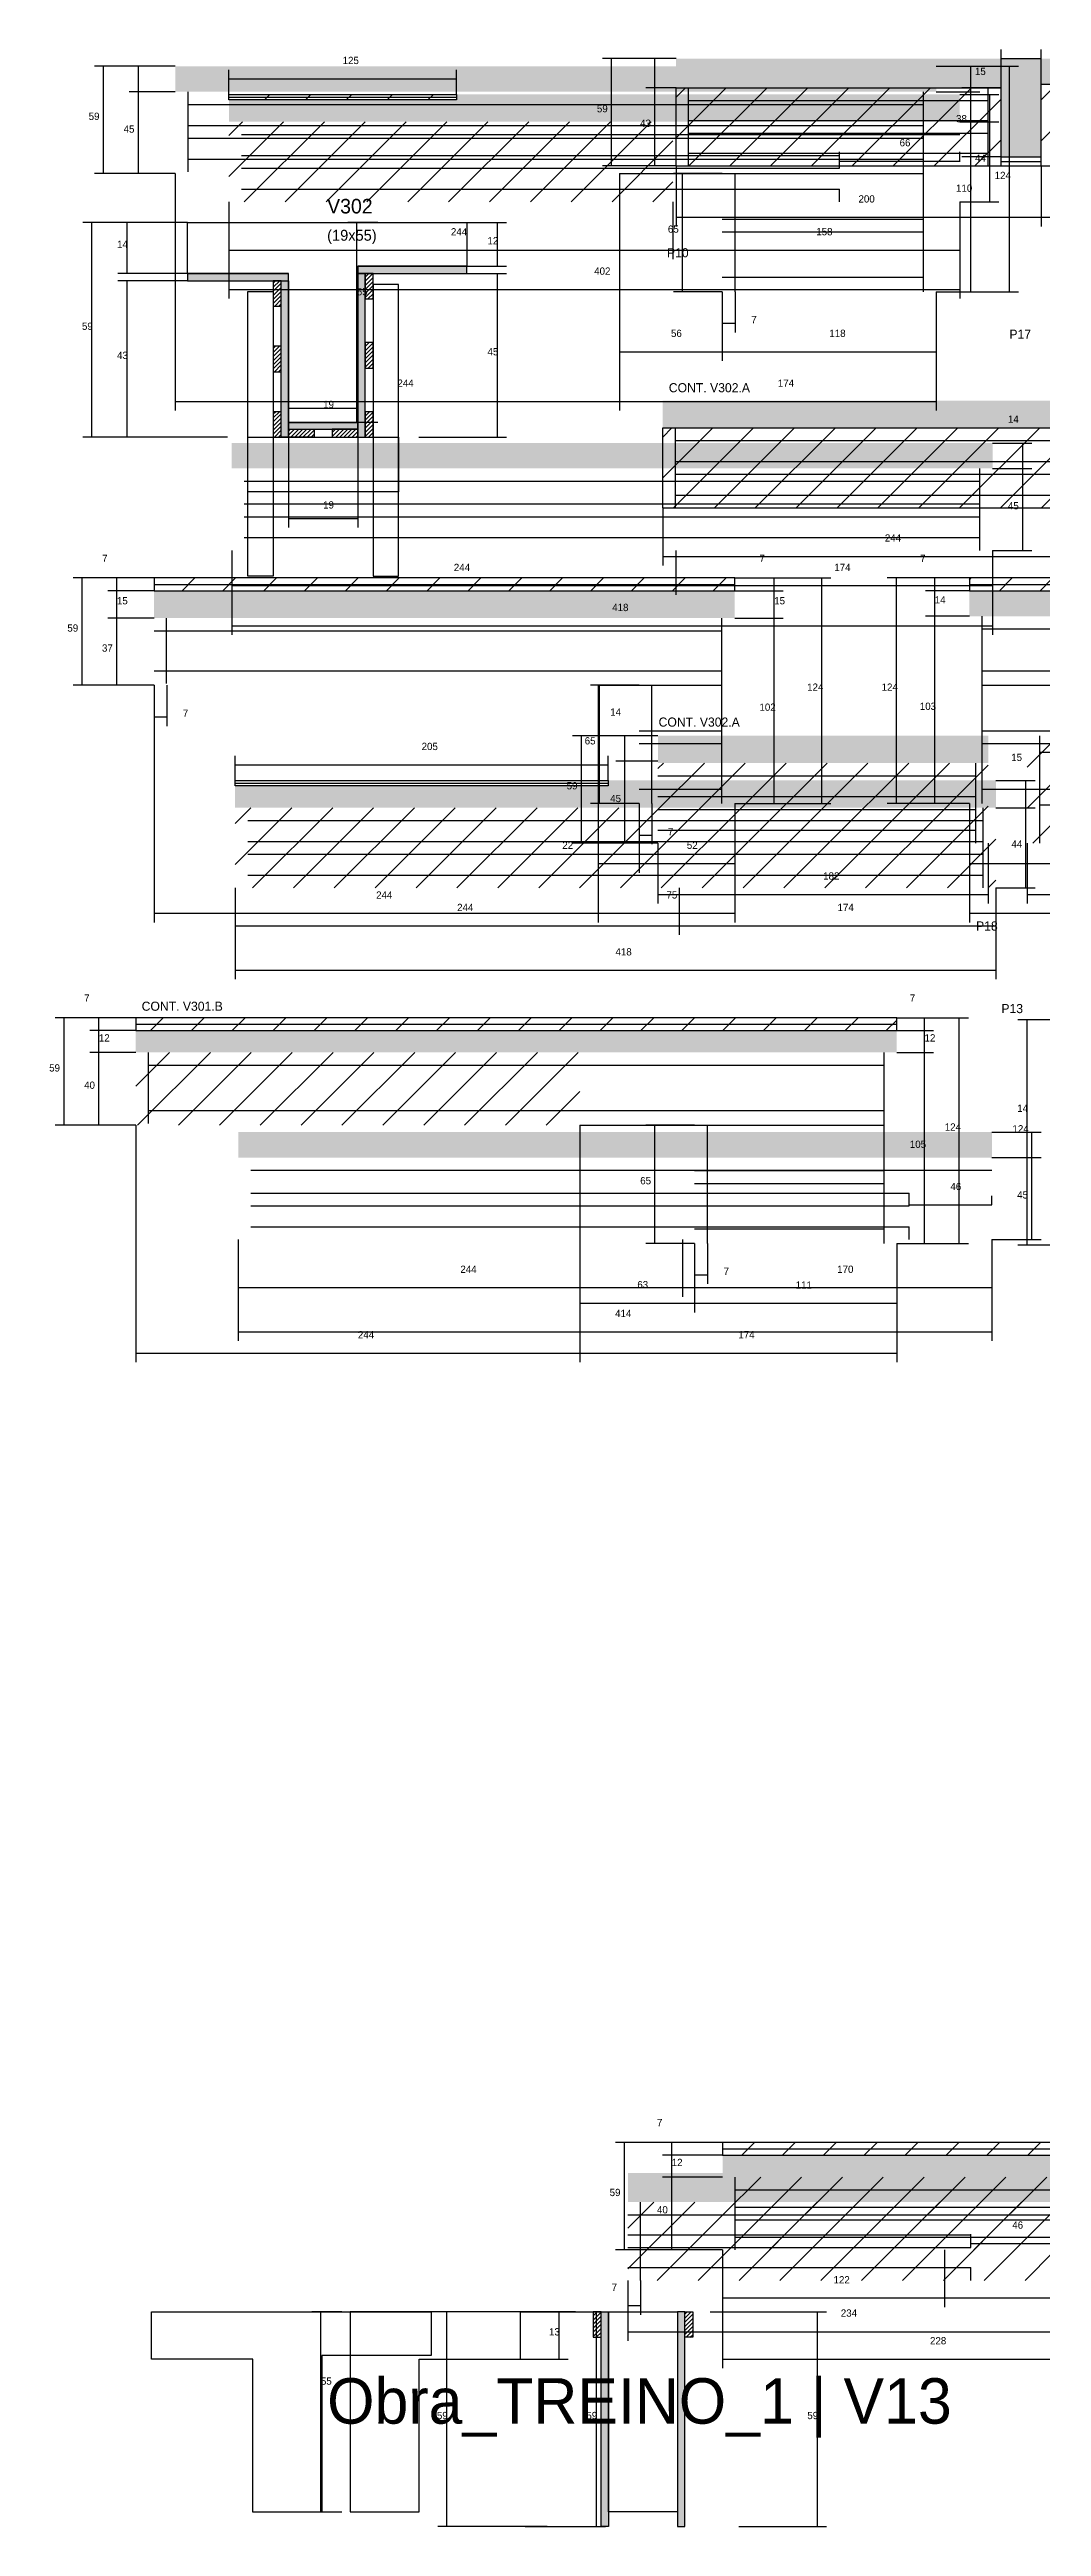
# Model space of a CAD drawing. Header units: metres. Extents: x -65046 to 21926, y -45195 to 1016.
# Drawn here: x 3048 to 3592, y -1266 to 95 of the extents above; entities that cross this region are included whole.
import ezdxf

# ---------------------------------------------------------------- set-up
doc = ezdxf.new("R2010")
doc.units = ezdxf.units.M
for name, color, linetype in [('CONCRETO', 251, 'Continuous'), ('COTA', 241, 'Continuous'), ('Hachura', 253, 'Continuous'), ('LABEL_ID', 3, 'Continuous'), ('Madeira', 126, 'Continuous'), ('NOMENCLATURA', 7, 'Continuous'), ('Painéis', 200, 'Continuous'), ('REAPROVEITAMENTO', 251, 'Continuous'), ('SARR_2.2x7', 40, 'Continuous'), ('SARR_3.5x7', 81, 'Continuous'), ('SARR_EDITAR', 141, 'Continuous'), ('Texto Seção', 7, 'Continuous')]:
    doc.layers.add(name, color=color, linetype=linetype)

msp = doc.modelspace()

# ---------------------------------------------------------------- hatches: boundary and pattern name
at = {"layer": 'COTA'}
h = msp.add_hatch(dxfattribs=at)
h.set_pattern_fill('AR-CONC', scale=0.03)
h.paths.add_polyline_path([(3534.6, 85.9), (3116.6, 85.9), (3116.6, 85.9), (3116.6, 71.9), (3116.6, 71.9), (3534.6, 71.9), (3534.6, 71.9), (3534.6, 85.9)])
h = msp.add_hatch(dxfattribs=at)
h.set_pattern_fill('AR-CONC', scale=0.03)
h.paths.add_polyline_path([(3592.2, 36.1), (3592.2, 76.1), (3592.2, 76.1), (3861.7, 76.1), (3861.7, 76.1), (3861.7, 90.1), (3861.7, 90.1), (3391.7, 90.1), (3391.7, 90.1), (3391.7, 74.1), (3391.7, 74.1), (3570.2, 74.1), (3570.2, 74.1), (3570.2, 36.1), (3570.2, 36.1), (3592.2, 36.1)])
h = msp.add_hatch(dxfattribs=at)
h.set_pattern_fill('AR-CONC', scale=0.03)
h.paths.add_polyline_path([(3547.5, 55.4), (3547.5, 70.4), (3547.5, 70.4), (3271, 70.4), (3271, 70.4), (3271, 67.4), (3271, 67.4), (3146, 67.4), (3146, 67.4), (3146, 55.4), (3146, 55.4), (3547.5, 55.4)])
h = msp.add_hatch(dxfattribs=at)
h.set_pattern_fill('AR-CONC', scale=0.03)
h.paths.add_polyline_path([(4360.4, -112.9), (4360.4, -97.9), (4360.4, -97.9), (3384.4, -97.9), (3384.4, -97.9), (3384.4, -112.9), (3384.4, -112.9), (4360.4, -112.9)])
h = msp.add_hatch(dxfattribs=at)
h.set_pattern_fill('AR-CONC', scale=0.03)
h.paths.add_polyline_path([(3565.6, -121.2), (3147.6, -121.2), (3147.6, -121.2), (3147.6, -135.2), (3147.6, -135.2), (3565.6, -135.2), (3565.6, -135.2), (3565.6, -121.2)])
h = msp.add_hatch(dxfattribs=at)
h.set_pattern_fill('AR-CONC', scale=0.03)
h.paths.add_polyline_path([(3423.9, -217.4), (3423.9, -202.4), (3423.9, -202.4), (3104.9, -202.4), (3104.9, -202.4), (3104.9, -217.4), (3104.9, -217.4), (3423.9, -217.4)])
h = msp.add_hatch(dxfattribs=at)
h.set_pattern_fill('AR-CONC', scale=0.03)
h.paths.add_polyline_path([(3552.8, -202.4), (3970.8, -202.4), (3970.8, -202.4), (3970.8, -216.4), (3970.8, -216.4), (3552.8, -216.4), (3552.8, -216.4), (3552.8, -202.4)])
h = msp.add_hatch(dxfattribs=at)
h.set_pattern_fill('AR-CONC', scale=0.03)
h.paths.add_polyline_path([(3381.7, -282.1), (3381.7, -297.1), (3381.7, -297.1), (3563.2, -297.1), (3563.2, -297.1), (3563.2, -282.1), (3563.2, -282.1), (3381.7, -282.1)])
h = msp.add_hatch(dxfattribs=at)
h.set_pattern_fill('AR-CONC', scale=0.03)
h.paths.add_polyline_path([(3567.4, -321.7), (3567.4, -306.7), (3567.4, -306.7), (3354.4, -306.7), (3354.4, -306.7), (3354.4, -309.7), (3354.4, -309.7), (3149.4, -309.7), (3149.4, -309.7), (3149.4, -321.7), (3149.4, -321.7), (3567.4, -321.7)])
h = msp.add_hatch(dxfattribs=at)
h.set_pattern_fill('AR-CONC', scale=0.03)
h.paths.add_polyline_path([(3512.9, -444.2), (3094.9, -444.2), (3094.9, -444.2), (3094.9, -456.2), (3094.9, -456.2), (3512.9, -456.2), (3512.9, -456.2), (3512.9, -444.2)])
h = msp.add_hatch(dxfattribs=at)
h.set_pattern_fill('AR-CONC', scale=0.03)
h.paths.add_polyline_path([(3565.2, -514), (3565.2, -500), (3565.2, -500), (3151.2, -500), (3151.2, -500), (3151.2, -514), (3151.2, -514), (3565.2, -514)])
h = msp.add_hatch(dxfattribs=at)
h.set_pattern_fill('AR-CONC', scale=0.03)
h.paths.add_polyline_path([(3599.2, -1088.2), (3599.2, -1072.2), (3599.2, -1072.2), (3365.2, -1072.2), (3365.2, -1072.2), (3365.2, -1088.2), (3365.2, -1088.2), (3599.2, -1088.2)])
h = msp.add_hatch(dxfattribs=at)
h.set_pattern_fill('AR-CONC', scale=0.03)
h.paths.add_polyline_path([(3645.2, -1062.4), (3417.2, -1062.4), (3417.2, -1062.4), (3417.2, -1074.4), (3417.2, -1074.4), (3645.2, -1074.4), (3645.2, -1074.4), (3645.2, -1062.4)])
at = {"layer": 'Hachura'}
h = msp.add_hatch(color=8, dxfattribs=at)
h.dxf.hatch_style = 1
h.paths.add_polyline_path([(3276.8, -28), (3276.8, -24), (3276.8, -24), (3216.8, -24), (3216.8, -24), (3216.8, -28), (3216.8, -28), (3276.8, -28)])
h = msp.add_hatch(color=8, dxfattribs=at)
h.dxf.hatch_style = 1
h.paths.add_polyline_path([(3178.8, -32), (3178.8, -28), (3178.8, -28), (3123.2, -28), (3123.2, -28), (3123.2, -32), (3123.2, -32), (3178.8, -32)])
h = msp.add_hatch(dxfattribs=at)
h.set_pattern_fill('ANSI31', scale=0.5)
h.paths.add_polyline_path([(3170.4, -46), (3174.8, -46), (3174.8, -46), (3174.8, -32), (3174.8, -32), (3170.4, -32), (3170.4, -32), (3170.4, -46)])
h = msp.add_hatch(color=8, dxfattribs=at)
h.dxf.hatch_style = 1
h.paths.add_polyline_path([(3174.8, -32), (3178.8, -32), (3178.8, -32), (3178.8, -118), (3178.8, -118), (3174.8, -118), (3174.8, -118), (3174.8, -32)])
h = msp.add_hatch(color=8, dxfattribs=at)
h.dxf.hatch_style = 1
h.paths.add_polyline_path([(3220.8, -28), (3216.8, -28), (3216.8, -28), (3216.8, -118), (3216.8, -118), (3220.8, -118), (3220.8, -118), (3220.8, -28)])
h = msp.add_hatch(dxfattribs=at)
h.set_pattern_fill('ANSI31', scale=0.5)
h.paths.add_polyline_path([(3220.8, -42), (3225.2, -42), (3225.2, -42), (3225.2, -28), (3225.2, -28), (3220.8, -28), (3220.8, -28), (3220.8, -42)])
h = msp.add_hatch(dxfattribs=at)
h.set_pattern_fill('ANSI31', scale=0.5)
h.paths.add_polyline_path([(3170.4, -82), (3174.8, -82), (3174.8, -82), (3174.8, -68), (3174.8, -68), (3170.4, -68), (3170.4, -68), (3170.4, -82)])
h = msp.add_hatch(dxfattribs=at)
h.set_pattern_fill('ANSI31', scale=0.5)
h.paths.add_polyline_path([(3220.8, -80), (3225.2, -80), (3225.2, -80), (3225.2, -66), (3225.2, -66), (3220.8, -66), (3220.8, -66), (3220.8, -80)])
h = msp.add_hatch(dxfattribs=at)
h.set_pattern_fill('ANSI31', scale=0.5)
h.paths.add_polyline_path([(3170.4, -118), (3174.8, -118), (3174.8, -118), (3174.8, -104), (3174.8, -104), (3170.4, -104), (3170.4, -104), (3170.4, -118)])
h = msp.add_hatch(dxfattribs=at)
h.set_pattern_fill('ANSI31', scale=0.5)
h.paths.add_polyline_path([(3220.8, -118), (3225.2, -118), (3225.2, -118), (3225.2, -104), (3225.2, -104), (3220.8, -104), (3220.8, -104), (3220.8, -118)])
h = msp.add_hatch(color=8, dxfattribs=at)
h.dxf.hatch_style = 1
h.paths.add_polyline_path([(3216.8, -113.6), (3216.8, -110), (3216.8, -110), (3178.8, -110), (3178.8, -110), (3178.8, -113.6), (3178.8, -113.6), (3216.8, -113.6)])
h = msp.add_hatch(dxfattribs=at)
h.set_pattern_fill('ANSI31', scale=0.5)
h.paths.add_polyline_path([(3178.8, -118), (3178.8, -113.6), (3178.8, -113.6), (3192.8, -113.6), (3192.8, -113.6), (3192.8, -118), (3192.8, -118), (3178.8, -118)])
h = msp.add_hatch(dxfattribs=at)
h.set_pattern_fill('ANSI31', scale=0.5)
h.paths.add_polyline_path([(3216.8, -118), (3216.8, -113.6), (3216.8, -113.6), (3202.8, -113.6), (3202.8, -113.6), (3202.8, -118), (3202.8, -118), (3216.8, -118)])
h = msp.add_hatch(dxfattribs=at)
h.set_pattern_fill('ANSI31', scale=0.5)
h.paths.add_polyline_path([(3346.1, -1162.5), (3350.5, -1162.5), (3350.5, -1162.5), (3350.5, -1148.5), (3350.5, -1148.5), (3346.1, -1148.5), (3346.1, -1148.5), (3346.1, -1162.5)])
h = msp.add_hatch(color=8, dxfattribs=at)
h.dxf.hatch_style = 1
h.paths.add_polyline_path([(3354.5, -1148.5), (3350.5, -1148.5), (3350.5, -1148.5), (3350.5, -1266.5), (3350.5, -1266.5), (3354.5, -1266.5), (3354.5, -1266.5), (3354.5, -1148.5)])
h = msp.add_hatch(color=8, dxfattribs=at)
h.dxf.hatch_style = 1
h.paths.add_polyline_path([(3396.5, -1148.5), (3392.5, -1148.5), (3392.5, -1148.5), (3392.5, -1266.5), (3392.5, -1266.5), (3396.5, -1266.5), (3396.5, -1266.5), (3396.5, -1148.5)])
h = msp.add_hatch(dxfattribs=at)
h.set_pattern_fill('ANSI31', scale=0.5)
h.paths.add_polyline_path([(3400.9, -1162.5), (3396.5, -1162.5), (3396.5, -1162.5), (3396.5, -1148.5), (3396.5, -1148.5), (3400.9, -1148.5), (3400.9, -1148.5), (3400.9, -1162.5)])
at = {"layer": 'REAPROVEITAMENTO'}
h = msp.add_hatch(dxfattribs=at)
h.set_pattern_fill('ANSI31', scale=5)
h.paths.add_polyline_path([(3271, 67.4), (3271, 70.4), (3271, 70.4), (3146, 70.4), (3146, 70.4), (3146, 67.4), (3146, 67.4), (3271, 67.4)])
h = msp.add_hatch(dxfattribs=at)
h.set_pattern_fill('ANSI31', scale=5)
h.paths.add_polyline_path([(3570.2, 31.1), (3570.2, 74.1), (3570.2, 74.1), (3391.7, 74.1), (3391.7, 74.1), (3391.7, 31.1), (3391.7, 31.1), (3570.2, 31.1)])
h = msp.add_hatch(dxfattribs=at)
h.set_pattern_fill('ANSI31', scale=5)
h.paths.add_polyline_path([(3861.7, 31.1), (3861.7, 76.1), (3861.7, 76.1), (3592.2, 76.1), (3592.2, 76.1), (3592.2, 31.1), (3592.2, 31.1), (3861.7, 31.1)])
h = msp.add_hatch(dxfattribs=at)
h.set_pattern_fill('ANSI31', scale=5)
h.paths.add_polyline_path([(3146, 55.4), (3146, 11.4), (3146, 11.4), (3390, 11.4), (3390, 11.4), (3390, 55.4), (3390, 55.4), (3146, 55.4)])
h = msp.add_hatch(dxfattribs=at)
h.set_pattern_fill('ANSI31', scale=5)
h.paths.add_polyline_path([(3384.4, -112.9), (3384.4, -156.9), (3384.4, -156.9), (4360.4, -156.9), (4360.4, -156.9), (4360.4, -112.9), (4360.4, -112.9), (3384.4, -112.9)])
h = msp.add_hatch(dxfattribs=at)
h.set_pattern_fill('ANSI31', scale=5)
h.paths.add_polyline_path([(3104.9, -195.4), (3104.9, -202.4), (3104.9, -202.4), (3348.9, -202.4), (3348.9, -202.4), (3348.9, -195.4), (3348.9, -195.4), (3104.9, -195.4)])
h = msp.add_hatch(dxfattribs=at)
h.set_pattern_fill('ANSI31', scale=5)
h.paths.add_polyline_path([(3262.4, -195.4), (3262.4, -202.4), (3262.4, -202.4), (3423.9, -202.4), (3423.9, -202.4), (3423.9, -195.4), (3423.9, -195.4), (3262.4, -195.4)])
h = msp.add_hatch(dxfattribs=at)
h.set_pattern_fill('ANSI31', scale=5)
h.paths.add_polyline_path([(3552.8, -195.4), (3552.8, -202.4), (3552.8, -202.4), (3809.3, -202.4), (3809.3, -202.4), (3809.3, -195.4), (3809.3, -195.4), (3552.8, -195.4)])
h = msp.add_hatch(dxfattribs=at)
h.set_pattern_fill('ANSI31', scale=5)
h.paths.add_polyline_path([(3637.5, -282.1), (3637.5, -326.1), (3637.5, -326.1), (3615.5, -326.1), (3615.5, -326.1), (3615.5, -282.1), (3615.5, -282.1), (3584.5, -282.1), (3584.5, -282.1), (3584.5, -341.1), (3584.5, -341.1), (3701, -341.1), (3701, -341.1), (3701, -282.1), (3701, -282.1), (3637.5, -282.1)])
h = msp.add_hatch(dxfattribs=at)
h.set_pattern_fill('ANSI31', scale=5)
h.paths.add_polyline_path([(3563.2, -341.1), (3563.2, -297.1), (3563.2, -297.1), (3381.7, -297.1), (3381.7, -297.1), (3381.7, -341.1), (3381.7, -341.1), (3563.2, -341.1)])
h = msp.add_hatch(dxfattribs=at)
h.set_pattern_fill('ANSI31', scale=5)
h.paths.add_polyline_path([(3149.4, -321.7), (3149.4, -365.7), (3149.4, -365.7), (3567.4, -365.7), (3567.4, -365.7), (3567.4, -321.7), (3567.4, -321.7), (3149.4, -321.7)])
h = msp.add_hatch(dxfattribs=at)
h.set_pattern_fill('ANSI31', scale=5)
h.paths.add_polyline_path([(3094.9, -437.2), (3094.9, -444.2), (3094.9, -444.2), (3351.4, -444.2), (3351.4, -444.2), (3351.4, -437.2), (3351.4, -437.2), (3094.9, -437.2)])
h = msp.add_hatch(dxfattribs=at)
h.set_pattern_fill('ANSI31', scale=5)
h.paths.add_polyline_path([(3351.4, -437.2), (3351.4, -444.2), (3351.4, -444.2), (3512.9, -444.2), (3512.9, -444.2), (3512.9, -437.2), (3512.9, -437.2), (3351.4, -437.2)])
h = msp.add_hatch(dxfattribs=at)
h.set_pattern_fill('ANSI31', scale=5)
h.paths.add_polyline_path([(3094.9, -456.2), (3094.9, -496.2), (3094.9, -496.2), (3338.9, -496.2), (3338.9, -496.2), (3338.9, -456.2), (3338.9, -456.2), (3094.9, -456.2)])
h = msp.add_hatch(dxfattribs=at)
h.set_pattern_fill('ANSI31', scale=5)
h.paths.add_polyline_path([(3645.2, -1055.4), (3417.2, -1055.4), (3417.2, -1055.4), (3417.2, -1062.4), (3417.2, -1062.4), (3645.2, -1062.4), (3645.2, -1062.4), (3645.2, -1055.4)])
h = msp.add_hatch(dxfattribs=at)
h.set_pattern_fill('ANSI31', scale=5)
h.paths.add_polyline_path([(3643.2, -1114.4), (3643.2, -1074.4), (3643.2, -1074.4), (3417.2, -1074.4), (3417.2, -1074.4), (3417.2, -1114.4), (3417.2, -1114.4), (3643.2, -1114.4)])
h = msp.add_hatch(dxfattribs=at)
h.set_pattern_fill('ANSI31', scale=5)
h.paths.add_polyline_path([(3365.2, -1131.2), (3599.2, -1131.2), (3599.2, -1131.2), (3599.2, -1088.2), (3599.2, -1088.2), (3365.2, -1088.2), (3365.2, -1088.2), (3365.2, -1131.2)])

# ---------------------------------------------------------------- linework, layer by layer
at = {"layer": 'CONCRETO'}
for points in [[(3123.2, -28), (3123.2, 0), (3276.8, 0), (3276.8, -24), (3216.8, -24), (3216.8, -110), (3178.8, -110), (3178.8, -28)], [(3103.5, -1174.6), (3103.5, -1148.6), (3257.1, -1148.6), (3257.1, -1172.6), (3197.1, -1172.6), (3197.1, -1258.6), (3159.1, -1258.6), (3159.1, -1174.6)], [(3306.2, -1174.5), (3306.2, -1148.5), (3250.6, -1148.5), (3250.6, -1148.5), (3212.6, -1148.5), (3212.6, -1258.5), (3250.6, -1258.5), (3250.6, -1174.5)], [(3354.5, -1148.5), (3354.5, -1148.5), (3392.5, -1148.5), (3392.5, -1176.5), (3392.5, -1176.5), (3392.5, -1258.5), (3354.5, -1258.5), (3354.5, -1148.5)]]:
    msp.add_lwpolyline(points, close=True, dxfattribs=at)
at = {"layer": 'COTA'}
for p, q in [((3146, 70.4), (3146, 84)), ((3271, 70.4), (3271, 84)), ((3391.7, 90.1), (3351.3, 90.1)), ((3356.3, 31.1), (3356.3, 90.1)), ((3391.7, 90.1), (3375.1, 90.1)), ((3380.1, 74.1), (3380.1, 90.1)), ((3570.2, 74.1), (3570.2, 95.1)), ((3570.2, 90.1), (3592.2, 90.1)), ((3592.2, 76.1), (3592.2, 95.1)), ((3146, 79), (3271, 79)), ((3391.7, 74.1), (3375.1, 74.1)), ((3391.7, 74.1), (3375.1, 74.1)), ((3380.1, 31.1), (3380.1, 74.1)), ((3547.5, 70.4), (3569, 70.4)), ((3570.2, 74.1), (3548.7, 74.1)), ((3553.7, 36.1), (3553.7, 74.1)), ((3564, 55.4), (3564, 70.4)), ((3547.5, 55.4), (3569, 55.4)), ((3547.5, 55.4), (3569, 55.4)), ((3564, 11.4), (3564, 55.4)), ((3391.7, 31.1), (3351.3, 31.1)), ((3391.7, 31.1), (3375.1, 31.1)), ((3391.7, 31.1), (3391.7, -2.1)), ((3570.2, 36.1), (3548.7, 36.1)), ((3592.2, 31.1), (3592.2, -2.1)), ((3592.2, 31.1), (3592.2, -2.1)), ((3123.2, 0), (3065.8, 0)), ((3070.8, -118), (3070.8, 0)), ((3123.2, 0), (3085.1, 0)), ((3090.1, -28), (3090.1, 0)), ((3146, 11.4), (3146, -20.1)), ((3146, 11.4), (3146, -41.8)), ((3227.8, 0), (3211.3, 0)), ((3216.3, -110), (3216.3, 0)), ((3276.8, 0), (3298.6, 0)), ((3293.6, -24), (3293.6, 0)), ((3390, 11.4), (3390, -20.1)), ((3390, 11.4), (3390, -20.1)), ((3391.7, 2.9), (3592.2, 2.9)), ((3547.5, 11.4), (3547.5, -20.1)), ((3547.5, 11.4), (3547.5, -41.8)), ((3547.5, 11.4), (3569, 11.4)), ((3592.2, 2.9), (3751.7, 2.9)), ((3146, -15.1), (3390, -15.1)), ((3276.8, -24), (3298.6, -24)), ((3390, -15.1), (3547.5, -15.1)), ((3123.2, -28), (3085.1, -28)), ((3123.2, -32), (3085.1, -32)), ((3090.1, -118), (3090.1, -32)), ((3146, -36.8), (3547.5, -36.8)), ((3276.8, -28), (3298.6, -28)), ((3293.6, -118), (3293.6, -28)), ((3417.1, -38.1), (3417.1, -60.4)), ((3424.1, -38.1), (3424.1, -60.4)), ((3417.1, -55.4), (3424.1, -55.4)), ((3178.8, -118), (3178.8, -97)), ((3178.8, -102), (3216.8, -102)), ((3216.8, -118), (3216.8, -97)), ((3145.2, -118), (3065.8, -118)), ((3145.2, -118), (3085.1, -118)), ((3178.8, -118), (3178.8, -167.7)), ((3227.8, -110), (3211.3, -110)), ((3216.8, -118), (3216.8, -167.7)), ((3250.4, -118), (3298.6, -118)), ((3565.6, -121.2), (3587.1, -121.2)), ((3582.1, -135.2), (3582.1, -121.2)), ((3565.6, -135.2), (3587.1, -135.2)), ((3565.6, -135.2), (3587.1, -135.2)), ((3582.1, -180.2), (3582.1, -135.2)), ((3178.8, -162.7), (3216.8, -162.7)), ((3384.4, -156.9), (3384.4, -188.5)), ((3147.6, -180.2), (3147.6, -204.6)), ((3147.6, -180.2), (3147.6, -226.7)), ((3384.4, -183.5), (3628.4, -183.5)), ((3391.6, -180.2), (3391.6, -204.6)), ((3391.6, -180.2), (3391.6, -204.6)), ((3565.6, -180.2), (3565.6, -204.6)), ((3565.6, -180.2), (3565.6, -226.7)), ((3565.6, -180.2), (3587.1, -180.2)), ((3147.6, -199.6), (3391.6, -199.6)), ((3391.6, -199.6), (3565.6, -199.6)), ((3147.6, -221.7), (3565.6, -221.7)), ((3104.9, -254.4), (3104.9, -276.8)), ((3111.9, -254.4), (3111.9, -276.8)), ((3104.9, -271.8), (3111.9, -271.8)), ((3381.7, -282.1), (3334.8, -282.1)), ((3339.8, -341.1), (3339.8, -282.1)), ((3381.7, -282.1), (3358.6, -282.1)), ((3363.6, -296.1), (3363.6, -282.1)), ((3149.4, -306.7), (3149.4, -293.1)), ((3149.4, -298.1), (3354.4, -298.1)), ((3354.4, -306.7), (3354.4, -293.1)), ((3381.7, -296.1), (3358.6, -296.1)), ((3381.7, -296.1), (3358.6, -296.1)), ((3363.6, -341.1), (3363.6, -296.1)), ((3567.4, -306.7), (3588.9, -306.7)), ((3583.9, -321.7), (3583.9, -306.7)), ((3371.4, -319.4), (3371.4, -341.8)), ((3378.4, -319.4), (3378.4, -341.8)), ((3567.4, -321.7), (3588.9, -321.7)), ((3567.4, -321.7), (3588.9, -321.7)), ((3583.9, -365.7), (3583.9, -321.7)), ((3371.4, -336.8), (3378.4, -336.8)), ((3381.7, -341.1), (3334.8, -341.1)), ((3381.7, -341.1), (3358.6, -341.1)), ((3381.7, -341.1), (3381.7, -374.4)), ((3563.2, -341.1), (3563.2, -374.4)), ((3584.5, -341.1), (3584.5, -374.4)), ((3149.4, -365.7), (3149.4, -391.6)), ((3149.4, -365.7), (3149.4, -416)), ((3393.4, -365.7), (3393.4, -391.6)), ((3393.4, -365.7), (3393.4, -391.6)), ((3567.4, -365.7), (3567.4, -391.6)), ((3567.4, -365.7), (3567.4, -416)), ((3567.4, -365.7), (3588.9, -365.7)), ((3381.7, -369.4), (3563.2, -369.4)), ((3584.5, -369.4), (3637.5, -369.4)), ((3149.4, -386.6), (3393.4, -386.6)), ((3393.4, -386.6), (3567.4, -386.6)), ((3149.4, -411), (3567.4, -411)), ((3565.2, -500), (3592.2, -500)), ((3587.2, -514), (3587.2, -500)), ((3565.2, -514), (3592.2, -514)), ((3565.2, -514), (3592.2, -514)), ((3587.2, -559), (3587.2, -514)), ((3519.7, -540), (3519.7, -535)), ((3519.7, -540), (3565.2, -540)), ((3565.2, -540), (3565.2, -535)), ((3151.2, -559), (3151.2, -590.5)), ((3151.2, -559), (3151.2, -614.8)), ((3395.2, -559), (3395.2, -590.5)), ((3395.2, -559), (3395.2, -590.5)), ((3401.9, -561.2), (3401.9, -583.5)), ((3408.9, -561.2), (3408.9, -583.5)), ((3565.2, -559), (3565.2, -590.5)), ((3565.2, -559), (3565.2, -614.8)), ((3565.2, -559), (3592.2, -559)), ((3401.9, -578.5), (3408.9, -578.5)), ((3151.2, -585.5), (3395.2, -585.5)), ((3395.2, -585.5), (3565.2, -585.5)), ((3151.2, -609.8), (3565.2, -609.8)), ((3417.2, -1055.4), (3358.4, -1055.4)), ((3363.4, -1114.4), (3363.4, -1055.4)), ((3417.2, -1055.4), (3384.3, -1055.4)), ((3389.3, -1062.4), (3389.3, -1055.4)), ((3417.2, -1062.4), (3384.3, -1062.4)), ((3417.2, -1062.4), (3384.3, -1062.4)), ((3417.2, -1074.4), (3384.3, -1074.4)), ((3417.2, -1074.4), (3384.3, -1074.4)), ((3389.3, -1074.4), (3389.3, -1062.4)), ((3389.3, -1114.4), (3389.3, -1074.4)), ((3417.2, -1114.4), (3358.4, -1114.4)), ((3417.2, -1114.4), (3384.3, -1114.4)), ((3417.2, -1114.4), (3417.2, -1145.9)), ((3417.2, -1114.4), (3417.2, -1179.5)), ((3539.2, -1114.4), (3539.2, -1145.9)), ((3539.2, -1114.4), (3539.2, -1145.9)), ((3553.7, -1111.8), (3553.7, -1105.9)), ((3553.7, -1110.9), (3599.2, -1110.9)), ((3365.1, -1131.2), (3365.1, -1150.1)), ((3365.2, -1131.2), (3365.2, -1164.5)), ((3372.1, -1131.2), (3372.1, -1150.1)), ((3417.2, -1140.9), (3539.2, -1140.9)), ((3539.2, -1140.9), (3645.2, -1140.9)), ((3208.1, -1148.6), (3191.6, -1148.6)), ((3196.6, -1258.6), (3196.6, -1148.6)), ((3336.5, -1148.5), (3260.8, -1148.5)), ((3265.8, -1266.5), (3265.8, -1148.5)), ((3306.2, -1148.5), (3332.4, -1148.5)), ((3306.2, -1148.5), (3352.9, -1148.5)), ((3327.4, -1174.5), (3327.4, -1148.5)), ((3347.9, -1266.5), (3347.9, -1148.5)), ((3365.1, -1145.1), (3372.1, -1145.1)), ((3410.5, -1148.5), (3474.3, -1148.5)), ((3469.3, -1266.5), (3469.3, -1148.5)), ((3365.2, -1159.5), (3599.2, -1159.5)), ((3306.2, -1174.5), (3332.4, -1174.5)), ((3417.2, -1174.5), (3645.2, -1174.5)), ((3208.1, -1258.6), (3191.6, -1258.6)), ((3320.9, -1266.5), (3260.8, -1266.5)), ((3308.8, -1266.5), (3352.9, -1266.5)), ((3426.1, -1266.5), (3474.3, -1266.5))]:
    msp.add_line(p, q, dxfattribs=at)
at = {"layer": 'Madeira'}
for points in [[(3170.4, -46), (3174.8, -46), (3174.8, -32), (3170.4, -32)], [(3220.8, -42), (3225.2, -42), (3225.2, -28), (3220.8, -28)], [(3170.4, -82), (3174.8, -82), (3174.8, -68), (3170.4, -68)], [(3220.8, -80), (3225.2, -80), (3225.2, -66), (3220.8, -66)], [(3170.4, -118), (3174.8, -118), (3174.8, -104), (3170.4, -104)], [(3220.8, -118), (3225.2, -118), (3225.2, -104), (3220.8, -104)], [(3178.8, -118), (3178.8, -113.6), (3192.8, -113.6), (3192.8, -118)], [(3216.8, -118), (3216.8, -113.6), (3202.8, -113.6), (3202.8, -118)], [(3346.1, -1162.5), (3350.5, -1162.5), (3350.5, -1148.5), (3346.1, -1148.5)], [(3400.9, -1162.5), (3396.5, -1162.5), (3396.5, -1148.5), (3400.9, -1148.5)]]:
    msp.add_lwpolyline(points, close=True, dxfattribs=at)
at = {"layer": 'Painéis'}
for p, q in [((3116.6, 85.9), (3072.2, 85.9)), ((3077.2, 26.9), (3077.2, 85.9)), ((3116.6, 85.9), (3091.3, 85.9)), ((3096.3, 71.9), (3096.3, 85.9)), ((3534.6, 85.9), (3558.6, 85.9)), ((3534.6, 85.9), (3579.8, 85.9)), ((3553.6, 71.9), (3553.6, 85.9)), ((3574.8, -38.1), (3574.8, 85.9)), ((3116.6, 71.9), (3091.3, 71.9)), ((3116.6, 71.9), (3091.3, 71.9)), ((3096.3, 26.9), (3096.3, 71.9)), ((3391.7, 74.1), (3570.2, 74.1)), ((3391.7, 31.1), (3391.7, 74.1)), ((3534.6, 71.9), (3558.6, 71.9)), ((3534.6, 71.9), (3558.6, 71.9)), ((3553.6, -38.1), (3553.6, 71.9)), ((3570.2, 36.1), (3570.2, 74.1)), ((3592.2, 76.1), (3751.7, 76.1)), ((3592.2, 31.1), (3592.2, 76.1)), ((3391.7, 31.1), (3592.2, 31.1)), ((3481.5, 33.4), (3481.5, 38.8)), ((3481.5, 33.8), (3547.5, 33.8)), ((3547.5, 33.4), (3547.5, 38.8)), ((3570.2, 36.1), (3592.2, 36.1)), ((3592.2, 31.1), (3592.2, 36.1)), ((3592.2, 31.1), (3751.7, 31.1)), ((3116.6, 26.9), (3072.2, 26.9)), ((3116.6, 26.9), (3091.3, 26.9)), ((3116.6, 26.9), (3116.6, -103.4)), ((3360.6, 26.9), (3360.6, -103.4)), ((3360.6, 26.9), (3360.6, -103.4)), ((3417.1, 26.9), (3390.3, 26.9)), ((3395.3, -38.1), (3395.3, 26.9)), ((3216.8, -24), (3276.8, -24)), ((3123.2, -28), (3178.8, -28)), ((3360.6, -38.1), (3360.6, -76)), ((3417.1, -38.1), (3390.3, -38.1)), ((3417.1, -38.1), (3417.1, -76)), ((3417.1, -38.1), (3417.1, -76)), ((3534.6, -38.1), (3534.6, -103.4)), ((3534.6, -38.1), (3534.6, -76)), ((3534.6, -38.1), (3558.6, -38.1)), ((3534.6, -38.1), (3579.8, -38.1)), ((3360.6, -71), (3417.1, -71)), ((3417.1, -71), (3534.6, -71)), ((3116.6, -98.4), (3360.6, -98.4)), ((3360.6, -98.4), (3534.6, -98.4)), ((3178.8, -110), (3216.8, -110)), ((3384.4, -112.9), (4360.4, -112.9)), ((3384.4, -156.9), (3384.4, -112.9)), ((3384.4, -156.9), (4360.4, -156.9)), ((3104.9, -195.4), (3060.4, -195.4)), ((3065.4, -254.4), (3065.4, -195.4)), ((3104.9, -195.4), (3079.5, -195.4)), ((3104.9, -202.4), (3079.5, -202.4)), ((3104.9, -202.4), (3079.5, -202.4)), ((3084.5, -202.4), (3084.5, -195.4)), ((3084.5, -217.4), (3084.5, -202.4)), ((3423.9, -195.4), (3476.7, -195.4)), ((3423.9, -195.4), (3450.6, -195.4)), ((3423.9, -202.4), (3450.6, -202.4)), ((3423.9, -202.4), (3450.6, -202.4)), ((3445.6, -202.4), (3445.6, -195.4)), ((3445.6, -217.4), (3445.6, -202.4)), ((3471.7, -319.4), (3471.7, -195.4)), ((3552.8, -195.4), (3507.7, -195.4)), ((3512.7, -319.4), (3512.7, -195.4)), ((3552.8, -195.4), (3528.8, -195.4)), ((3552.8, -202.4), (3528.8, -202.4)), ((3552.8, -202.4), (3528.8, -202.4)), ((3533.8, -202.4), (3533.8, -195.4)), ((3533.8, -216.4), (3533.8, -202.4)), ((3104.9, -217.4), (3079.5, -217.4)), ((3104.9, -217.4), (3079.5, -217.4)), ((3084.5, -254.4), (3084.5, -217.4)), ((3423.9, -217.4), (3450.6, -217.4)), ((3423.9, -217.4), (3450.6, -217.4)), ((3445.6, -319.4), (3445.6, -217.4)), ((3552.8, -216.4), (3528.8, -216.4)), ((3552.8, -216.4), (3528.8, -216.4)), ((3533.8, -319.4), (3533.8, -216.4)), ((3104.9, -254.4), (3060.4, -254.4)), ((3104.9, -254.4), (3079.5, -254.4)), ((3104.9, -254.4), (3104.9, -384.7)), ((3371.4, -254.4), (3344.6, -254.4)), ((3348.9, -254.4), (3348.9, -384.7)), ((3348.9, -254.4), (3348.9, -384.7)), ((3349.6, -319.4), (3349.6, -254.4)), ((3371.4, -319.4), (3344.6, -319.4)), ((3348.9, -319.4), (3348.9, -357.4)), ((3371.4, -319.4), (3371.4, -357.4)), ((3371.4, -319.4), (3371.4, -357.4)), ((3423.9, -319.4), (3423.9, -384.7)), ((3423.9, -319.4), (3423.9, -357.4)), ((3423.9, -319.4), (3450.6, -319.4)), ((3423.9, -319.4), (3476.7, -319.4)), ((3552.8, -319.4), (3507.7, -319.4)), ((3552.8, -319.4), (3528.8, -319.4)), ((3552.8, -319.4), (3552.8, -384.7)), ((3552.8, -319.4), (3552.8, -357.4)), ((3348.9, -352.4), (3371.4, -352.4)), ((3371.4, -352.4), (3423.9, -352.4)), ((3552.8, -352.4), (3670.3, -352.4)), ((3104.9, -379.7), (3348.9, -379.7)), ((3348.9, -379.7), (3423.9, -379.7)), ((3552.8, -379.7), (3726.8, -379.7)), ((3094.9, -437.2), (3050.5, -437.2)), ((3055.5, -496.2), (3055.5, -437.2)), ((3094.9, -437.2), (3069.6, -437.2)), ((3094.9, -444.2), (3069.6, -444.2)), ((3094.9, -444.2), (3069.6, -444.2)), ((3074.6, -444.2), (3074.6, -437.2)), ((3074.6, -456.2), (3074.6, -444.2)), ((3512.9, -437.2), (3552.3, -437.2)), ((3512.9, -437.2), (3533.2, -437.2)), ((3512.9, -444.2), (3533.2, -444.2)), ((3512.9, -444.2), (3533.2, -444.2)), ((3528.2, -444.2), (3528.2, -437.2)), ((3528.2, -456.2), (3528.2, -444.2)), ((3547.3, -561.2), (3547.3, -437.2)), ((3624.7, -438.2), (3579.5, -438.2)), ((3584.5, -562.2), (3584.5, -438.2)), ((3094.9, -456.2), (3069.6, -456.2)), ((3094.9, -456.2), (3069.6, -456.2)), ((3074.6, -496.2), (3074.6, -456.2)), ((3512.9, -456.2), (3533.2, -456.2)), ((3512.9, -456.2), (3533.2, -456.2)), ((3528.2, -561.2), (3528.2, -456.2)), ((3094.9, -496.2), (3050.5, -496.2)), ((3094.9, -496.2), (3069.6, -496.2)), ((3094.9, -496.2), (3094.9, -626.5)), ((3338.9, -496.2), (3338.9, -626.5)), ((3338.9, -496.2), (3338.9, -626.5)), ((3401.9, -496.2), (3375.1, -496.2)), ((3380.1, -561.2), (3380.1, -496.2)), ((3338.9, -561.2), (3338.9, -599.1)), ((3401.9, -561.2), (3375.1, -561.2)), ((3401.9, -561.2), (3401.9, -599.1)), ((3401.9, -561.2), (3401.9, -599.1)), ((3512.9, -561.2), (3512.9, -626.5)), ((3512.9, -561.2), (3512.9, -599.1)), ((3512.9, -561.2), (3533.2, -561.2)), ((3512.9, -561.2), (3552.3, -561.2)), ((3624.7, -562.2), (3579.5, -562.2)), ((3338.9, -594.1), (3401.9, -594.1)), ((3401.9, -594.1), (3512.9, -594.1)), ((3094.9, -621.5), (3338.9, -621.5)), ((3338.9, -621.5), (3512.9, -621.5))]:
    msp.add_line(p, q, dxfattribs=at)
for points in [[(3146, 70.4), (3271, 70.4), (3271, 67.4), (3146, 67.4)], [(3276.8, -28), (3276.8, -24), (3216.8, -24), (3216.8, -28)], [(3178.8, -32), (3178.8, -28), (3123.2, -28), (3123.2, -32)], [(3174.8, -32), (3178.8, -32), (3178.8, -118), (3174.8, -118)], [(3220.8, -28), (3216.8, -28), (3216.8, -118), (3220.8, -118)], [(3216.8, -113.6), (3216.8, -110), (3178.8, -110), (3178.8, -113.6)], [(3104.9, -202.4), (3423.9, -202.4), (3423.9, -195.4), (3104.9, -195.4)], [(3552.8, -202.4), (3970.8, -202.4), (3970.8, -195.4), (3552.8, -195.4)], [(3149.4, -306.7), (3354.4, -306.7), (3354.4, -309.7), (3149.4, -309.7)], [(3094.9, -444.2), (3512.9, -444.2), (3512.9, -437.2), (3094.9, -437.2)], [(3417.2, -1062.4), (3645.2, -1062.4), (3645.2, -1055.4), (3417.2, -1055.4)], [(3350.5, -1148.5), (3354.5, -1148.5), (3354.5, -1266.5), (3350.5, -1266.5)], [(3396.5, -1148.5), (3392.5, -1148.5), (3392.5, -1266.5), (3396.5, -1266.5)]]:
    msp.add_lwpolyline(points, close=True, dxfattribs=at)
at = {"layer": 'SARR_2.2x7'}
for p, q in [((3123.6, 27.9), (3123.6, 71.9)), ((3398.6, 31.1), (3398.6, 74.1)), ((3527.7, -38.1), (3527.7, 71.9)), ((3563.2, 31.1), (3563.2, 74.1)), ((3570.2, 31.1), (3570.2, 74.1)), ((3123.6, 64.9), (3360.6, 64.9)), ((3360.6, 64.9), (3527.7, 64.9)), ((3398.6, 67.1), (3563.2, 67.1)), ((3398.6, 56.1), (3563.2, 56.1)), ((3123.6, 53.4), (3360.6, 53.4)), ((3123.6, 46.4), (3360.6, 46.4)), ((3152.9, 48.4), (3390, 48.4)), ((3360.6, 53.4), (3527.7, 53.4)), ((3360.6, 46.4), (3527.7, 46.4)), ((3390, 48.4), (3547.5, 48.4)), ((3398.6, 49.1), (3563.2, 49.1)), ((3123.6, 34.9), (3360.6, 34.9)), ((3152.9, 36.9), (3390, 36.9)), ((3152.9, 29.9), (3390, 29.9)), ((3360.6, 34.9), (3527.7, 34.9)), ((3390, 36.9), (3481.5, 36.9)), ((3390, 29.9), (3481.5, 29.9)), ((3398.6, 38.1), (3563.2, 38.1)), ((3481.5, 29.9), (3481.5, 36.9)), ((3152.9, 18.4), (3390, 18.4)), ((3360.6, 26.9), (3527.6, 26.9)), ((3390, 18.4), (3481.5, 18.4)), ((3417.1, 26.9), (3424.1, 26.9)), ((3424.1, -38.1), (3424.1, 26.9)), ((3481.5, 11.4), (3481.5, 18.4)), ((3417.1, 1.9), (3527.7, 1.9)), ((3417.1, -5.1), (3527.7, -5.1)), ((3417.1, -30.1), (3527.7, -30.1)), ((3391.4, -156.9), (3391.4, -112.9)), ((3391.4, -119.9), (3628.4, -119.9)), ((3391.4, -131.4), (3628.4, -131.4)), ((3558.6, -180.2), (3558.6, -135.2)), ((3154.5, -142.2), (3391.6, -142.2)), ((3391.4, -138.4), (3628.4, -138.4)), ((3391.6, -142.2), (3558.6, -142.2)), ((3154.5, -154.7), (3391.6, -154.7)), ((3154.5, -161.7), (3391.6, -161.7)), ((3391.4, -149.9), (3628.4, -149.9)), ((3391.6, -154.7), (3558.6, -154.7)), ((3391.6, -161.7), (3558.6, -161.7)), ((3154.5, -173.2), (3391.6, -173.2)), ((3391.6, -173.2), (3558.6, -173.2)), ((3104.9, -198.9), (3348.9, -198.9)), ((3348.9, -198.9), (3423.9, -198.9)), ((3552.8, -198.9), (3809.3, -198.9)), ((3111.8, -253.4), (3111.8, -217.4)), ((3416.9, -319.4), (3416.9, -217.4)), ((3559.8, -319.4), (3559.8, -216.4)), ((3104.9, -224.4), (3348.9, -224.4)), ((3348.9, -224.4), (3416.9, -224.4)), ((3559.8, -223.4), (3726.8, -223.4)), ((3104.9, -246.4), (3348.9, -246.4)), ((3348.9, -246.4), (3416.9, -246.4)), ((3348.9, -254.4), (3416.9, -254.4)), ((3371.4, -254.4), (3378.4, -254.4)), ((3378.4, -319.4), (3378.4, -254.4)), ((3559.8, -246.4), (3726.8, -246.4)), ((3559.8, -254.4), (3726.8, -254.4)), ((3371.4, -279.4), (3416.9, -279.4)), ((3559.8, -279.4), (3670.3, -279.4)), ((3591.5, -341.1), (3591.5, -282.1)), ((3371.4, -286.4), (3416.9, -286.4)), ((3556.3, -341.1), (3556.3, -297.1)), ((3559.8, -286.4), (3670.3, -286.4)), ((3591.5, -291.1), (3608.5, -291.1)), ((3371.4, -311.4), (3416.9, -311.4)), ((3381.7, -304.1), (3556.3, -304.1)), ((3559.8, -311.4), (3670.3, -311.4)), ((3381.7, -315.6), (3556.3, -315.6)), ((3381.7, -322.6), (3556.3, -322.6)), ((3560.4, -365.7), (3560.4, -321.7)), ((3591.5, -320.1), (3608.5, -320.1)), ((3156.4, -328.7), (3393.4, -328.7)), ((3156.4, -340.2), (3393.4, -340.2)), ((3381.7, -334.1), (3556.3, -334.1)), ((3393.4, -328.7), (3560.4, -328.7)), ((3393.4, -340.2), (3560.4, -340.2)), ((3156.4, -347.2), (3393.4, -347.2)), ((3393.4, -347.2), (3560.4, -347.2)), ((3156.4, -358.7), (3393.4, -358.7)), ((3393.4, -358.7), (3560.4, -358.7)), ((3094.9, -440.7), (3351.4, -440.7)), ((3351.4, -440.7), (3512.9, -440.7)), ((3101.9, -495.2), (3101.9, -456.2)), ((3506, -561.2), (3506, -456.2)), ((3101.9, -463.2), (3338.9, -463.2)), ((3338.9, -463.2), (3506, -463.2)), ((3101.9, -488.2), (3338.9, -488.2)), ((3338.9, -488.2), (3506, -488.2)), ((3338.9, -496.2), (3506, -496.2)), ((3401.9, -496.2), (3408.9, -496.2)), ((3408.9, -561.2), (3408.9, -496.2)), ((3158.1, -521), (3395.2, -521)), ((3395.2, -521), (3565.2, -521)), ((3401.9, -521.2), (3506, -521.2)), ((3401.9, -528.2), (3506, -528.2)), ((3158.1, -533.5), (3395.2, -533.5)), ((3158.1, -540.5), (3395.2, -540.5)), ((3395.2, -533.5), (3519.7, -533.5)), ((3395.2, -540.5), (3519.7, -540.5)), ((3519.7, -540.5), (3519.7, -533.5)), ((3158.1, -552), (3395.2, -552)), ((3395.2, -552), (3519.7, -552)), ((3401.9, -553.2), (3506, -553.2)), ((3519.7, -559), (3519.7, -552)), ((3417.2, -1058.9), (3539.2, -1058.9)), ((3539.2, -1058.9), (3645.2, -1058.9)), ((3424.2, -1114.4), (3424.2, -1074.4)), ((3372.1, -1131.2), (3372.1, -1088.2)), ((3424.2, -1081.4), (3539.2, -1081.4)), ((3539.2, -1081.4), (3636.2, -1081.4)), ((3365.2, -1095.2), (3599.2, -1095.2)), ((3424.2, -1090.9), (3539.2, -1090.9)), ((3424.2, -1097.9), (3539.2, -1097.9)), ((3539.2, -1090.9), (3636.2, -1090.9)), ((3539.2, -1097.9), (3636.2, -1097.9)), ((3365.2, -1106.2), (3553.7, -1106.2)), ((3365.2, -1113.2), (3553.7, -1113.2)), ((3424.2, -1107.4), (3539.2, -1107.4)), ((3539.2, -1107.4), (3636.2, -1107.4)), ((3553.7, -1113.2), (3553.7, -1106.2)), ((3365.2, -1124.2), (3553.7, -1124.2)), ((3553.7, -1131.2), (3553.7, -1124.2))]:
    msp.add_line(p, q, dxfattribs=at)
at = {"layer": 'SARR_3.5x7'}
for points in [[(3156.4, -37.9), (3170.4, -37.9), (3170.4, -194.4), (3156.4, -194.4)], [(3239.2, -34), (3225.2, -34), (3225.2, -194.4), (3239.2, -194.4)], [(3156.4, -118), (3239.2, -118), (3239.2, -148), (3156.4, -148)]]:
    msp.add_lwpolyline(points, close=True, dxfattribs=at)
at = {"layer": 'SARR_EDITAR'}
for p, q in [((3146, 68.9), (3271, 68.9)), ((3570.2, 33.6), (3592.2, 33.6)), ((3149.4, -308.2), (3354.4, -308.2))]:
    msp.add_line(p, q, dxfattribs=at)

# ---------------------------------------------------------------- texts
at = {"layer": 'COTA'}
for s, p in [('125', (3208.5, 87.1)), ('15', (3555.9, 81.1)), ('59', (3348.2, 60.6)), ('43', (3371.9, 52.6)), ('38', (3545.5, 55.1)), ('44', (3555.9, 33.4)), ('200', (3491.9, 11)), ('14', (3084.6, -14)), ('244', (3268, -7.1)), ('12', (3288.1, -12)), ('158', (3468.7, -7)), ('402', (3346.7, -28.7)), ('55', (3216.3, -40)), ('7', (3433, -55.4)), ('59', (3065.3, -59)), ('43', (3084.6, -75)), ('45', (3288.1, -73)), ('19', (3197.8, -102)), ('14', (3574, -110.1)), ('19', (3197.8, -157.2)), ('45', (3574, -157.7)), ('244', (3506.4, -175.4)), ('244', (3269.6, -191.6)), ('174', (3478.6, -191.6)), ('418', (3356.6, -213.6)), ('7', (3120.7, -271.8)), ('14', (3355.5, -271.1)), ('205', (3251.9, -290)), ('15', (3575.8, -296)), ('59', (3331.6, -311.6)), ('45', (3355.5, -318.6)), ('7', (3387.2, -336.8)), ('44', (3575.9, -343.7)), ('182', (3472.5, -361.2)), ('244', (3271.4, -378.5)), ('174', (3480.4, -378.5)), ('418', (3358.4, -402.9)), ('14', (3579.1, -488.9)), ('46', (3542.4, -531.9)), ('45', (3579.1, -536.5)), ('244', (3273.2, -577.4)), ('7', (3417.8, -578.5)), ('170', (3480.2, -577.4)), ('414', (3358.2, -601.7)), ('7', (3381.2, -1046.5)), ('12', (3389.3, -1068.4)), ('59', (3355.2, -1084.9)), ('40', (3381.2, -1094.4)), ('46', (3576.4, -1102.8)), ('122', (3478.2, -1132.9)), ('7', (3356.3, -1137)), ('234', (3482.2, -1151.2)), ('13', (3321.9, -1161.5)), ('228', (3531.2, -1166.4)), ('55', (3196.6, -1188.6)), ('59', (3260.3, -1207.5)), ('59', (3342.4, -1207.5)), ('59', (3463.8, -1207.5))]:
    msp.add_text(s, height=4, dxfattribs=at).set_placement(p)
at = {"layer": 'LABEL_ID'}
msp.add_text('Obra_TREINO_1 | V13', height=25, dxfattribs=at).set_placement((3200, -1210))
at = {"layer": 'NOMENCLATURA'}
for s, p in [('P10', (3386.7, -19.1)), ('P17', (3574.8, -63.9)), ('P18', (3556.5, -389.2)), ('P13', (3570.4, -434.6))]:
    msp.add_text(s, height=5, dxfattribs=at).set_placement(p)
at = {"layer": 'Painéis'}
for s, p in [('59', (3069, 56.4)), ('45', (3088.2, 49.4)), ('66', (3514.5, 41.9)), ('124', (3566.7, 23.9)), ('110', (3545.5, 16.9)), ('65', (3387.2, -5.6)), ('56', (3388.9, -62.9)), ('118', (3475.9, -62.9)), ('244', (3238.6, -90.3)), ('174', (3447.6, -90.3)), ('7', (3076.4, -186.6)), ('7', (3437.5, -186.6)), ('7', (3525.8, -186.6)), ('15', (3084.5, -209.9)), ('15', (3445.6, -209.9)), ('14', (3533.8, -209.4)), ('59', (3057.3, -224.9)), ('37', (3076.3, -235.9)), ('124', (3463.7, -257.4)), ('124', (3504.6, -257.4)), ('102', (3437.5, -268.4)), ('103', (3525.6, -267.9)), ('65', (3341.5, -286.9)), ('22', (3329.2, -344.3)), ('52', (3397.6, -344.3)), ('75', (3386.4, -371.6)), ('244', (3226.9, -371.7)), ('7', (3066.5, -428.3)), ('7', (3520.1, -428.3)), ('12', (3074.6, -450.2)), ('12', (3528.2, -450.2)), ('59', (3047.3, -466.7)), ('40', (3066.5, -476.2)), ('124', (3539.3, -499.2)), ('124', (3576.5, -500.2)), ('105', (3520.1, -508.7)), ('65', (3372, -528.7)), ('63', (3370.4, -585.9)), ('111', (3457.4, -586.1)), ('244', (3216.9, -613.4)), ('174', (3425.9, -613.4))]:
    msp.add_text(s, height=4, dxfattribs=at).set_placement(p)
at = {"layer": 'Texto Seção'}
for s, height, p in [('V302', 8, (3200, 5)), ('(19x55)', 6, (3200, -10)), ('CONT. V302.A', 5, (3387.7, -93.3)), ('CONT. V302.A', 5, (3382.1, -277.1)), ('CONT. V301.B', 5, (3098.1, -433.3))]:
    msp.add_text(s, height=height, dxfattribs=at).set_placement(p)

doc.saveas('drawing.dxf')
